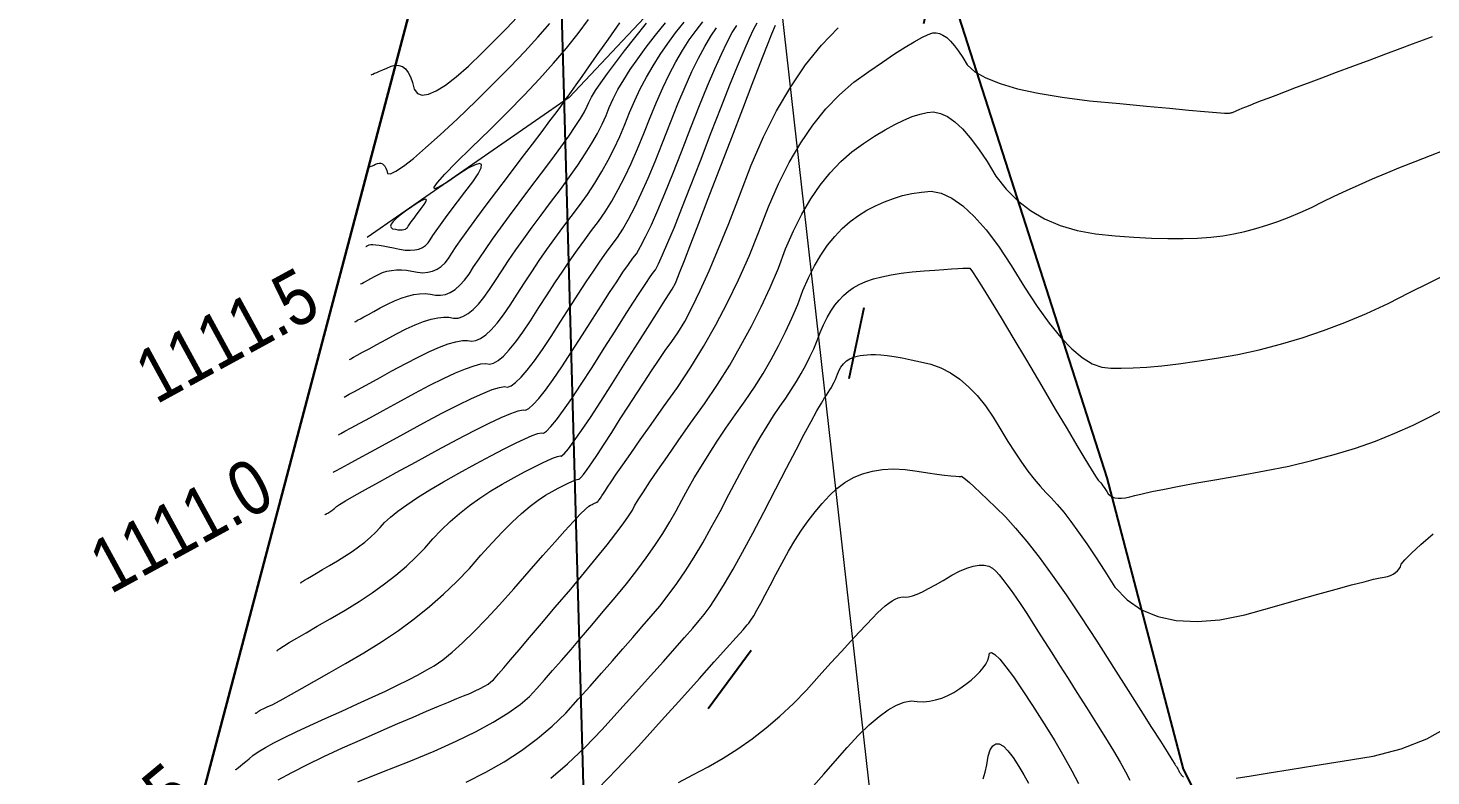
# Model space of a CAD drawing. Extents: x -19176 to -17597, y 5652440 to 5654285.
# Drawn here: x -18180.61 to -18161.27, y 5653030.33 to 5653040.64 of the extents above; entities that cross this region are included whole.
import ezdxf

# ---------------------------------------------------------------- set-up
doc = ezdxf.new("R2010")
doc.units = 0
doc.header["$LTSCALE"] = 5
doc.linetypes.add('foc-TOPO', pattern=[1, 0.2, -0.8])
for name, color, linetype in [('AS-ROADS', 254, 'Continuous'), ('L-TITLEDB', 4, 'Continuous'), ('T-LOW-AREA', 48, 'foc-TOPO')]:
    doc.layers.add(name, color=color, linetype=linetype)
for name, color, linetype, lineweight, true_color in [('AS-STORM', 7, 'foc-STORM', 9, 0x29a300), ('AS-STRUCTURE', 7, 'Continuous', 30, 0x595959), ('C-TOPO-MAJR', 7, 'Continuous', 15, 0xd3aa5f), ('C-TOPO-MINR', 7, 'Continuous', 13, 0xe9d5af)]:
    doc.layers.add(name, color=color, linetype=linetype, lineweight=lineweight, true_color=true_color)
doc.layers.add('C-TOPO-MAJR-TEXT', color=7, linetype='Continuous', true_color=0x644b1b)
doc.layers.add('T-ELEVATION', color=48, linetype='Continuous', lineweight=18)
doc.styles.add('foc-LtypeFont', font='ARIALN.TTF', dxfattribs={"height": 7.35})
doc.styles.get("Standard").update_dxf_attribs({"font": 'ARIALN.TTF'})
doc.linetypes.add('foc-STORM', pattern='A,10,-1,["ST",foc-LtypeFont,S=0.2,R=0,X=-0.5,Y=-0.75],-2.75', length=13.75)

msp = doc.modelspace()

# ---------------------------------------------------------------- linework, layer by layer
at = {"layer": 'AS-ROADS', "flags": 128}
msp.add_lwpolyline([(-18173.716, 5653060.097), (-18171.888, 5653054.701), (-18170.318, 5653048.421), (-18168.056, 5653041.679), (-18165.734, 5653034.44), (-18164.684, 5653030.423), (-18163.302, 5653027.678), (-18160.501, 5653025.194), (-18157.639, 5653023.919), (-18154.329, 5653023.311), (-18146.831, 5653023.049), (-18139.129, 5653023.189), (-18135.801, 5653023.071)], dxfattribs=at)
at = {"layer": 'AS-STORM', "flags": 128}
msp.add_lwpolyline([(-18172.695, 5653062.825), (-18167.991, 5653021.129), (-18126.71, 5653034.315), (-18127.274, 5653041.219)], dxfattribs=at)
at = {"layer": 'AS-STRUCTURE', "flags": 128}
msp.add_lwpolyline([(-18174.181, 5653059.801), (-18174.148, 5653055.148), (-18175.599, 5653049.868), (-18174.965, 5653049.597), (-18174.734, 5653048.658), (-18175.049, 5653047.291), (-18175.76, 5653044.524), (-18174.549, 5653044.027), (-18174.71, 5653043.284), (-18179.203, 5653026.293)], dxfattribs=at)
at = {"layer": 'C-TOPO-MAJR', "flags": 128}
for points in [[(-18177.751, 5653030.424), (-18177.751, 5653030.424), (-18177.751, 5653030.423), (-18177.751, 5653030.423), (-18177.751, 5653030.423), (-18177.75, 5653030.422), (-18177.75, 5653030.421), (-18177.749, 5653030.42), (-18177.748, 5653030.419), (-18177.747, 5653030.418), (-18177.74, 5653030.422), (-18177.727, 5653030.432), (-18177.706, 5653030.448), (-18177.68, 5653030.47), (-18177.647, 5653030.497), (-18177.608, 5653030.529), (-18177.562, 5653030.568), (-18177.51, 5653030.612), (-18177.435, 5653030.663), (-18177.338, 5653030.722), (-18177.219, 5653030.787), (-18177.076, 5653030.861), (-18176.912, 5653030.941), (-18176.724, 5653031.029), (-18176.514, 5653031.124), (-18176.282, 5653031.227), (-18176.066, 5653031.324), (-18175.866, 5653031.416), (-18175.683, 5653031.502), (-18175.515, 5653031.583), (-18175.364, 5653031.658), (-18175.23, 5653031.728), (-18175.111, 5653031.793), (-18175.009, 5653031.852), (-18174.893, 5653031.934), (-18174.764, 5653032.039), (-18174.62, 5653032.167), (-18174.464, 5653032.319), (-18174.293, 5653032.493), (-18174.109, 5653032.69), (-18173.911, 5653032.911), (-18173.7, 5653033.154), (-18173.512, 5653033.369), (-18173.348, 5653033.555), (-18173.207, 5653033.712), (-18173.09, 5653033.84), (-18172.996, 5653033.94), (-18172.925, 5653034.01), (-18172.878, 5653034.052), (-18172.855, 5653034.064), (-18172.834, 5653034.075), (-18172.816, 5653034.085), (-18172.801, 5653034.093), (-18172.788, 5653034.099), (-18172.777, 5653034.103), (-18172.77, 5653034.106), (-18172.765, 5653034.107), (-18172.762, 5653034.107), (-18172.756, 5653034.112), (-18172.747, 5653034.123), (-18172.735, 5653034.14), (-18172.719, 5653034.163), (-18172.699, 5653034.192), (-18172.677, 5653034.227), (-18172.65, 5653034.268), (-18172.621, 5653034.314), (-18172.571, 5653034.388), (-18172.501, 5653034.491), (-18172.411, 5653034.621), (-18172.301, 5653034.779), (-18172.17, 5653034.964), (-18172.019, 5653035.178), (-18171.847, 5653035.419), (-18171.656, 5653035.688), (-18171.472, 5653035.967), (-18171.296, 5653036.255), (-18171.127, 5653036.552), (-18170.967, 5653036.858), (-18170.814, 5653037.174), (-18170.669, 5653037.499), (-18170.532, 5653037.833), (-18170.403, 5653038.177), (-18170.264, 5653038.496), (-18170.115, 5653038.79), (-18169.956, 5653039.061), (-18169.788, 5653039.306), (-18169.61, 5653039.528), (-18169.422, 5653039.725), (-18169.224, 5653039.897), (-18169.017, 5653040.045), (-18168.83, 5653040.175), (-18168.663, 5653040.287), (-18168.517, 5653040.381), (-18168.391, 5653040.456), (-18168.285, 5653040.514), (-18168.2, 5653040.554), (-18168.135, 5653040.576), (-18168.09, 5653040.579), (-18168.043, 5653040.57), (-18167.995, 5653040.547), (-18167.944, 5653040.512), (-18167.891, 5653040.463), (-18167.836, 5653040.401), (-18167.78, 5653040.326), (-18167.721, 5653040.238), (-18167.66, 5653040.136), (-18167.554, 5653040.042), (-18167.404, 5653039.956), (-18167.208, 5653039.878), (-18166.968, 5653039.808), (-18166.683, 5653039.745), (-18166.353, 5653039.689), (-18165.977, 5653039.642), (-18165.557, 5653039.602), (-18165.189, 5653039.567), (-18164.871, 5653039.538), (-18164.605, 5653039.514), (-18164.39, 5653039.495), (-18164.226, 5653039.481), (-18164.114, 5653039.472), (-18164.053, 5653039.469), (-18164.043, 5653039.471), (-18164.033, 5653039.473), (-18164.023, 5653039.475), (-18164.013, 5653039.478), (-18164.003, 5653039.482), (-18163.993, 5653039.485), (-18163.983, 5653039.49), (-18163.973, 5653039.494), (-18163.963, 5653039.499), (-18163.943, 5653039.508), (-18163.912, 5653039.521), (-18163.871, 5653039.538), (-18163.82, 5653039.558), (-18163.758, 5653039.582), (-18163.686, 5653039.611), (-18163.604, 5653039.643), (-18163.511, 5653039.679), (-18163.4, 5653039.721), (-18163.271, 5653039.771), (-18163.123, 5653039.827), (-18162.956, 5653039.89), (-18162.772, 5653039.959), (-18162.568, 5653040.036), (-18162.346, 5653040.119), (-18162.106, 5653040.208), (-18161.888, 5653040.289), (-18161.693, 5653040.362), (-18161.521, 5653040.425), (-18161.372, 5653040.48), (-18161.245, 5653040.526)], [(-18176.403, 5653034.518), (-18176.403, 5653034.518), (-18176.368, 5653034.537), (-18176.298, 5653034.575), (-18176.194, 5653034.632), (-18176.055, 5653034.708), (-18175.882, 5653034.802), (-18175.673, 5653034.916), (-18175.43, 5653035.049), (-18175.152, 5653035.201), (-18174.904, 5653035.332), (-18174.686, 5653035.444), (-18174.497, 5653035.535), (-18174.338, 5653035.606), (-18174.209, 5653035.658), (-18174.11, 5653035.689), (-18174.041, 5653035.7), (-18174.001, 5653035.692), (-18173.95, 5653035.71), (-18173.887, 5653035.756), (-18173.812, 5653035.829), (-18173.726, 5653035.929), (-18173.629, 5653036.056), (-18173.519, 5653036.211), (-18173.399, 5653036.393), (-18173.266, 5653036.602), (-18173.142, 5653036.797), (-18173.025, 5653036.977), (-18172.915, 5653037.143), (-18172.814, 5653037.294), (-18172.72, 5653037.431), (-18172.634, 5653037.553), (-18172.555, 5653037.661), (-18172.484, 5653037.754), (-18172.409, 5653037.871), (-18172.329, 5653038.011), (-18172.244, 5653038.175), (-18172.155, 5653038.362), (-18172.061, 5653038.572), (-18171.963, 5653038.806), (-18171.86, 5653039.063), (-18171.753, 5653039.343), (-18171.649, 5653039.6), (-18171.55, 5653039.834), (-18171.456, 5653040.043), (-18171.365, 5653040.229), (-18171.279, 5653040.392), (-18171.197, 5653040.531), (-18171.119, 5653040.646)], [(-18176.028, 5653037.112), (-18176.028, 5653037.112), (-18176.021, 5653037.116), (-18176.007, 5653037.124), (-18175.987, 5653037.135), (-18175.959, 5653037.15), (-18175.925, 5653037.169), (-18175.883, 5653037.191), (-18175.835, 5653037.218), (-18175.78, 5653037.248), (-18175.722, 5653037.272), (-18175.661, 5653037.29), (-18175.597, 5653037.303), (-18175.531, 5653037.309), (-18175.462, 5653037.31), (-18175.391, 5653037.305), (-18175.317, 5653037.294), (-18175.24, 5653037.277), (-18175.166, 5653037.271), (-18175.097, 5653037.276), (-18175.032, 5653037.292), (-18174.971, 5653037.319), (-18174.914, 5653037.357), (-18174.861, 5653037.406), (-18174.812, 5653037.467), (-18174.767, 5653037.538), (-18174.705, 5653037.63), (-18174.627, 5653037.742), (-18174.532, 5653037.874), (-18174.42, 5653038.027), (-18174.292, 5653038.2), (-18174.148, 5653038.393), (-18173.987, 5653038.606), (-18173.809, 5653038.84), (-18173.654, 5653039.044), (-18173.523, 5653039.218), (-18173.414, 5653039.363), (-18173.328, 5653039.477), (-18173.266, 5653039.562), (-18173.227, 5653039.617), (-18173.21, 5653039.642), (-18173.217, 5653039.638), (-18173.221, 5653039.635), (-18173.224, 5653039.634), (-18173.224, 5653039.635), (-18173.222, 5653039.638), (-18173.218, 5653039.642), (-18173.212, 5653039.649), (-18173.203, 5653039.657), (-18173.193, 5653039.667), (-18173.164, 5653039.704), (-18173.117, 5653039.768), (-18173.052, 5653039.859), (-18172.968, 5653039.976), (-18172.867, 5653040.121), (-18172.747, 5653040.292), (-18172.609, 5653040.49), (-18172.452, 5653040.715)], [(-18172.755, 5653030.152), (-18172.487, 5653030.428), (-18172.195, 5653030.742), (-18171.878, 5653031.094), (-18171.597, 5653031.405), (-18171.354, 5653031.675), (-18171.148, 5653031.905), (-18170.979, 5653032.093), (-18170.846, 5653032.241), (-18170.751, 5653032.348), (-18170.693, 5653032.414), (-18170.672, 5653032.439), (-18170.643, 5653032.481), (-18170.605, 5653032.541), (-18170.56, 5653032.619), (-18170.507, 5653032.715), (-18170.446, 5653032.828), (-18170.377, 5653032.958), (-18170.299, 5653033.107), (-18170.214, 5653033.272), (-18170.127, 5653033.43), (-18170.037, 5653033.579), (-18169.946, 5653033.719), (-18169.852, 5653033.851), (-18169.757, 5653033.975), (-18169.659, 5653034.09), (-18169.559, 5653034.197), (-18169.457, 5653034.295), (-18169.347, 5653034.379), (-18169.229, 5653034.446), (-18169.103, 5653034.499), (-18168.969, 5653034.536), (-18168.827, 5653034.558), (-18168.676, 5653034.565), (-18168.518, 5653034.556), (-18168.351, 5653034.532), (-18168.205, 5653034.512), (-18168.079, 5653034.495), (-18167.972, 5653034.481), (-18167.886, 5653034.471), (-18167.82, 5653034.465), (-18167.774, 5653034.461), (-18167.748, 5653034.461), (-18167.742, 5653034.465), (-18167.72, 5653034.452), (-18167.683, 5653034.423), (-18167.631, 5653034.378), (-18167.563, 5653034.316), (-18167.479, 5653034.237), (-18167.38, 5653034.143), (-18167.265, 5653034.032), (-18167.135, 5653033.904), (-18166.993, 5653033.748), (-18166.838, 5653033.562), (-18166.67, 5653033.346), (-18166.49, 5653033.102), (-18166.298, 5653032.828), (-18166.093, 5653032.524), (-18165.875, 5653032.191), (-18165.645, 5653031.829), (-18165.443, 5653031.51), (-18165.267, 5653031.234), (-18165.119, 5653031), (-18164.998, 5653030.81), (-18164.904, 5653030.662), (-18164.838, 5653030.558), (-18164.799, 5653030.496), (-18164.787, 5653030.477), (-18164.776, 5653030.46), (-18164.767, 5653030.445), (-18164.759, 5653030.431), (-18164.752, 5653030.42), (-18164.747, 5653030.41), (-18164.743, 5653030.402), (-18164.741, 5653030.395), (-18164.74, 5653030.391), (-18164.736, 5653030.384), (-18164.73, 5653030.375), (-18164.721, 5653030.363), (-18164.71, 5653030.349), (-18164.696, 5653030.332), (-18164.68, 5653030.313)], [(-18163.953, 5653030.3), (-18163.748, 5653030.335), (-18163.499, 5653030.375), (-18163.206, 5653030.422), (-18162.869, 5653030.476), (-18162.489, 5653030.536), (-18162.065, 5653030.602), (-18161.677, 5653030.704), (-18161.326, 5653030.843), (-18161.012, 5653031.018)]]:
    msp.add_lwpolyline(points, dxfattribs=at)
at = {"layer": 'C-TOPO-MINR', "flags": 128}
for points in [[(-18175.953, 5653037.631), (-18175.953, 5653037.631), (-18175.952, 5653037.632), (-18175.949, 5653037.633), (-18175.945, 5653037.635), (-18175.94, 5653037.638), (-18175.933, 5653037.642), (-18175.925, 5653037.646), (-18175.916, 5653037.652), (-18175.905, 5653037.657), (-18175.885, 5653037.66), (-18175.856, 5653037.66), (-18175.817, 5653037.656), (-18175.77, 5653037.65), (-18175.713, 5653037.641), (-18175.647, 5653037.628), (-18175.572, 5653037.612), (-18175.487, 5653037.594), (-18175.41, 5653037.583), (-18175.34, 5653037.58), (-18175.276, 5653037.584), (-18175.22, 5653037.597), (-18175.171, 5653037.617), (-18175.129, 5653037.646), (-18175.095, 5653037.682), (-18175.067, 5653037.725), (-18175.029, 5653037.782), (-18174.981, 5653037.85), (-18174.923, 5653037.932), (-18174.854, 5653038.025), (-18174.776, 5653038.131), (-18174.687, 5653038.25), (-18174.588, 5653038.381), (-18174.479, 5653038.525), (-18174.404, 5653038.636), (-18174.363, 5653038.715), (-18174.357, 5653038.762), (-18174.384, 5653038.777), (-18174.446, 5653038.76), (-18174.542, 5653038.711), (-18174.672, 5653038.629), (-18174.837, 5653038.516), (-18174.948, 5653038.448), (-18175.006, 5653038.425), (-18175.011, 5653038.448), (-18174.963, 5653038.516), (-18174.862, 5653038.629), (-18174.708, 5653038.788), (-18174.501, 5653038.992), (-18174.241, 5653039.242), (-18173.998, 5653039.484), (-18173.77, 5653039.717), (-18173.56, 5653039.942), (-18173.366, 5653040.16), (-18173.188, 5653040.369), (-18173.026, 5653040.57), (-18172.882, 5653040.763)], [(-18175.877, 5653039.999), (-18175.877, 5653039.999), (-18175.87, 5653040.003), (-18175.854, 5653040.009), (-18175.832, 5653040.02), (-18175.801, 5653040.033), (-18175.763, 5653040.05), (-18175.717, 5653040.07), (-18175.664, 5653040.093), (-18175.603, 5653040.12), (-18175.547, 5653040.132), (-18175.496, 5653040.13), (-18175.449, 5653040.112), (-18175.407, 5653040.08), (-18175.37, 5653040.032), (-18175.337, 5653039.97), (-18175.309, 5653039.893), (-18175.286, 5653039.802), (-18175.241, 5653039.744), (-18175.176, 5653039.721), (-18175.09, 5653039.732), (-18174.984, 5653039.778), (-18174.856, 5653039.858), (-18174.707, 5653039.972), (-18174.538, 5653040.12), (-18174.347, 5653040.303), (-18174.172, 5653040.476), (-18174.011, 5653040.639), (-18173.865, 5653040.793)], [(-18177.478, 5653031.202), (-18177.478, 5653031.202), (-18177.478, 5653031.202), (-18177.477, 5653031.202), (-18177.477, 5653031.201), (-18177.477, 5653031.2), (-18177.476, 5653031.199), (-18177.475, 5653031.198), (-18177.474, 5653031.197), (-18177.473, 5653031.195), (-18177.471, 5653031.195), (-18177.468, 5653031.196), (-18177.465, 5653031.197), (-18177.46, 5653031.2), (-18177.455, 5653031.203), (-18177.449, 5653031.208), (-18177.442, 5653031.214), (-18177.434, 5653031.22), (-18177.422, 5653031.228), (-18177.408, 5653031.237), (-18177.389, 5653031.247), (-18177.368, 5653031.258), (-18177.342, 5653031.271), (-18177.314, 5653031.284), (-18177.282, 5653031.299), (-18177.246, 5653031.314), (-18177.184, 5653031.346), (-18177.093, 5653031.395), (-18176.976, 5653031.46), (-18176.831, 5653031.541), (-18176.659, 5653031.639), (-18176.459, 5653031.753), (-18176.232, 5653031.883), (-18175.978, 5653032.03), (-18175.735, 5653032.182), (-18175.504, 5653032.339), (-18175.285, 5653032.5), (-18175.077, 5653032.666), (-18174.882, 5653032.837), (-18174.698, 5653033.012), (-18174.525, 5653033.193), (-18174.365, 5653033.378), (-18174.213, 5653033.546), (-18174.069, 5653033.697), (-18173.933, 5653033.832), (-18173.806, 5653033.95), (-18173.688, 5653034.051), (-18173.577, 5653034.136), (-18173.475, 5653034.204), (-18173.382, 5653034.255), (-18173.299, 5653034.299), (-18173.226, 5653034.337), (-18173.164, 5653034.368), (-18173.112, 5653034.392), (-18173.071, 5653034.41), (-18173.04, 5653034.421), (-18173.02, 5653034.426), (-18173.01, 5653034.424), (-18172.986, 5653034.445), (-18172.95, 5653034.49), (-18172.899, 5653034.558), (-18172.835, 5653034.65), (-18172.758, 5653034.766), (-18172.667, 5653034.905), (-18172.563, 5653035.068), (-18172.445, 5653035.254), (-18172.331, 5653035.432), (-18172.222, 5653035.602), (-18172.116, 5653035.763), (-18172.015, 5653035.916), (-18171.917, 5653036.06), (-18171.824, 5653036.196), (-18171.735, 5653036.324), (-18171.65, 5653036.443), (-18171.556, 5653036.6), (-18171.453, 5653036.795), (-18171.341, 5653037.027), (-18171.219, 5653037.297), (-18171.088, 5653037.604), (-18170.948, 5653037.949), (-18170.799, 5653038.332), (-18170.641, 5653038.753), (-18170.471, 5653039.143), (-18170.289, 5653039.504), (-18170.095, 5653039.834), (-18169.889, 5653040.135), (-18169.671, 5653040.406), (-18169.441, 5653040.647)], [(-18177.18, 5653032.051), (-18177.18, 5653032.051), (-18177.179, 5653032.051), (-18177.179, 5653032.052), (-18177.178, 5653032.054), (-18177.176, 5653032.056), (-18177.174, 5653032.059), (-18177.172, 5653032.063), (-18177.17, 5653032.067), (-18177.167, 5653032.071), (-18177.139, 5653032.09), (-18177.086, 5653032.123), (-18177.008, 5653032.17), (-18176.904, 5653032.231), (-18176.775, 5653032.307), (-18176.622, 5653032.397), (-18176.443, 5653032.5), (-18176.238, 5653032.618), (-18176.046, 5653032.737), (-18175.865, 5653032.858), (-18175.696, 5653032.979), (-18175.539, 5653033.101), (-18175.394, 5653033.224), (-18175.261, 5653033.349), (-18175.139, 5653033.474), (-18175.029, 5653033.601), (-18174.913, 5653033.722), (-18174.79, 5653033.84), (-18174.66, 5653033.952), (-18174.523, 5653034.06), (-18174.38, 5653034.163), (-18174.229, 5653034.262), (-18174.072, 5653034.356), (-18173.909, 5653034.445), (-18173.763, 5653034.523), (-18173.636, 5653034.589), (-18173.527, 5653034.643), (-18173.437, 5653034.686), (-18173.365, 5653034.717), (-18173.311, 5653034.737), (-18173.275, 5653034.744), (-18173.258, 5653034.741), (-18173.219, 5653034.774), (-18173.16, 5653034.844), (-18173.08, 5653034.951), (-18172.979, 5653035.095), (-18172.857, 5653035.276), (-18172.714, 5653035.494), (-18172.551, 5653035.749), (-18172.366, 5653036.041), (-18172.204, 5653036.297), (-18172.064, 5653036.517), (-18171.947, 5653036.702), (-18171.853, 5653036.851), (-18171.781, 5653036.964), (-18171.731, 5653037.042), (-18171.704, 5653037.083), (-18171.7, 5653037.089), (-18171.674, 5653037.151), (-18171.628, 5653037.268), (-18171.56, 5653037.441), (-18171.472, 5653037.669), (-18171.362, 5653037.952), (-18171.232, 5653038.292), (-18171.08, 5653038.686), (-18170.908, 5653039.137), (-18170.756, 5653039.532), (-18170.625, 5653039.872), (-18170.514, 5653040.157), (-18170.424, 5653040.388), (-18170.354, 5653040.563), (-18170.305, 5653040.683)], [(-18176.849, 5653032.991), (-18176.849, 5653032.991), (-18176.849, 5653032.991), (-18176.849, 5653032.992), (-18176.848, 5653032.993), (-18176.847, 5653032.994), (-18176.846, 5653032.996), (-18176.845, 5653032.998), (-18176.844, 5653033), (-18176.842, 5653033.002), (-18176.827, 5653033.012), (-18176.799, 5653033.03), (-18176.757, 5653033.055), (-18176.701, 5653033.088), (-18176.632, 5653033.129), (-18176.549, 5653033.177), (-18176.453, 5653033.233), (-18176.343, 5653033.296), (-18176.24, 5653033.36), (-18176.143, 5653033.425), (-18176.052, 5653033.49), (-18175.968, 5653033.555), (-18175.89, 5653033.622), (-18175.818, 5653033.688), (-18175.753, 5653033.756), (-18175.694, 5653033.824), (-18175.613, 5653033.899), (-18175.511, 5653033.982), (-18175.386, 5653034.072), (-18175.24, 5653034.17), (-18175.072, 5653034.275), (-18174.881, 5653034.388), (-18174.669, 5653034.508), (-18174.436, 5653034.636), (-18174.228, 5653034.747), (-18174.046, 5653034.841), (-18173.891, 5653034.919), (-18173.762, 5653034.98), (-18173.658, 5653035.024), (-18173.581, 5653035.052), (-18173.53, 5653035.063), (-18173.505, 5653035.058), (-18173.463, 5653035.086), (-18173.402, 5653035.148), (-18173.324, 5653035.243), (-18173.228, 5653035.373), (-18173.114, 5653035.536), (-18172.983, 5653035.733), (-18172.833, 5653035.964), (-18172.666, 5653036.228), (-18172.517, 5653036.464), (-18172.384, 5653036.671), (-18172.27, 5653036.849), (-18172.173, 5653036.999), (-18172.094, 5653037.12), (-18172.032, 5653037.212), (-18171.988, 5653037.276), (-18171.961, 5653037.311), (-18171.919, 5653037.391), (-18171.861, 5653037.516), (-18171.788, 5653037.685), (-18171.699, 5653037.9), (-18171.595, 5653038.159), (-18171.475, 5653038.463), (-18171.34, 5653038.812), (-18171.19, 5653039.206), (-18171.054, 5653039.555), (-18170.933, 5653039.859), (-18170.828, 5653040.119), (-18170.738, 5653040.335), (-18170.662, 5653040.506), (-18170.602, 5653040.632), (-18170.557, 5653040.714)], [(-18176.519, 5653033.932), (-18176.519, 5653033.932), (-18176.517, 5653033.933), (-18176.513, 5653033.935), (-18176.507, 5653033.939), (-18176.499, 5653033.943), (-18176.49, 5653033.949), (-18176.478, 5653033.956), (-18176.465, 5653033.964), (-18176.449, 5653033.973), (-18176.435, 5653033.982), (-18176.421, 5653033.991), (-18176.409, 5653034), (-18176.397, 5653034.009), (-18176.386, 5653034.019), (-18176.376, 5653034.028), (-18176.367, 5653034.037), (-18176.359, 5653034.047), (-18176.314, 5653034.076), (-18176.232, 5653034.124), (-18176.113, 5653034.192), (-18175.957, 5653034.28), (-18175.764, 5653034.387), (-18175.533, 5653034.514), (-18175.266, 5653034.66), (-18174.962, 5653034.826), (-18174.692, 5653034.97), (-18174.456, 5653035.093), (-18174.254, 5653035.194), (-18174.086, 5653035.273), (-18173.952, 5653035.331), (-18173.852, 5653035.367), (-18173.785, 5653035.382), (-18173.753, 5653035.375), (-18173.706, 5653035.398), (-18173.644, 5653035.452), (-18173.568, 5653035.536), (-18173.477, 5653035.651), (-18173.371, 5653035.796), (-18173.251, 5653035.972), (-18173.116, 5653036.178), (-18172.966, 5653036.415), (-18172.829, 5653036.63), (-18172.705, 5653036.824), (-18172.593, 5653036.996), (-18172.493, 5653037.147), (-18172.407, 5653037.276), (-18172.333, 5653037.383), (-18172.271, 5653037.469), (-18172.223, 5653037.533), (-18172.164, 5653037.631), (-18172.095, 5653037.763), (-18172.016, 5653037.93), (-18171.927, 5653038.131), (-18171.828, 5653038.365), (-18171.719, 5653038.634), (-18171.6, 5653038.937), (-18171.471, 5653039.275), (-18171.352, 5653039.578), (-18171.242, 5653039.847), (-18171.142, 5653040.081), (-18171.051, 5653040.282), (-18170.971, 5653040.449), (-18170.9, 5653040.581), (-18170.838, 5653040.68)], [(-18176.328, 5653035.037), (-18176.328, 5653035.037), (-18176.299, 5653035.053), (-18176.24, 5653035.085), (-18176.153, 5653035.132), (-18176.036, 5653035.196), (-18175.89, 5653035.276), (-18175.715, 5653035.371), (-18175.511, 5653035.483), (-18175.278, 5653035.61), (-18175.068, 5653035.72), (-18174.881, 5653035.813), (-18174.717, 5653035.889), (-18174.577, 5653035.947), (-18174.46, 5653035.988), (-18174.366, 5653036.012), (-18174.296, 5653036.019), (-18174.249, 5653036.009), (-18174.193, 5653036.022), (-18174.129, 5653036.06), (-18174.056, 5653036.121), (-18173.975, 5653036.207), (-18173.886, 5653036.317), (-18173.788, 5653036.45), (-18173.681, 5653036.608), (-18173.566, 5653036.79), (-18173.454, 5653036.964), (-18173.345, 5653037.131), (-18173.238, 5653037.29), (-18173.134, 5653037.442), (-18173.033, 5653037.587), (-18172.934, 5653037.724), (-18172.839, 5653037.854), (-18172.746, 5653037.976), (-18172.654, 5653038.111), (-18172.562, 5653038.259), (-18172.472, 5653038.419), (-18172.383, 5653038.593), (-18172.294, 5653038.778), (-18172.207, 5653038.977), (-18172.12, 5653039.188), (-18172.034, 5653039.412), (-18171.947, 5653039.623), (-18171.859, 5653039.821), (-18171.77, 5653040.005), (-18171.679, 5653040.177), (-18171.587, 5653040.335), (-18171.494, 5653040.48), (-18171.4, 5653040.612), (-18171.304, 5653040.731)], [(-18176.253, 5653035.556), (-18176.253, 5653035.556), (-18176.229, 5653035.569), (-18176.182, 5653035.594), (-18176.111, 5653035.633), (-18176.017, 5653035.685), (-18175.899, 5653035.749), (-18175.757, 5653035.826), (-18175.592, 5653035.916), (-18175.403, 5653036.019), (-18175.231, 5653036.108), (-18175.076, 5653036.182), (-18174.937, 5653036.242), (-18174.816, 5653036.288), (-18174.711, 5653036.319), (-18174.622, 5653036.335), (-18174.551, 5653036.338), (-18174.496, 5653036.326), (-18174.436, 5653036.334), (-18174.371, 5653036.364), (-18174.3, 5653036.414), (-18174.224, 5653036.485), (-18174.143, 5653036.577), (-18174.056, 5653036.689), (-18173.964, 5653036.823), (-18173.867, 5653036.977), (-18173.767, 5653037.13), (-18173.665, 5653037.284), (-18173.561, 5653037.437), (-18173.455, 5653037.59), (-18173.346, 5653037.742), (-18173.235, 5653037.894), (-18173.122, 5653038.046), (-18173.007, 5653038.198), (-18172.898, 5653038.351), (-18172.796, 5653038.507), (-18172.7, 5653038.664), (-18172.61, 5653038.824), (-18172.527, 5653038.985), (-18172.45, 5653039.148), (-18172.38, 5653039.314), (-18172.316, 5653039.481), (-18172.245, 5653039.646), (-18172.168, 5653039.808), (-18172.084, 5653039.967), (-18171.993, 5653040.124), (-18171.895, 5653040.278), (-18171.791, 5653040.43), (-18171.681, 5653040.578), (-18171.563, 5653040.724)], [(-18176.178, 5653036.075), (-18176.178, 5653036.075), (-18176.16, 5653036.084), (-18176.124, 5653036.104), (-18176.07, 5653036.134), (-18175.998, 5653036.173), (-18175.907, 5653036.222), (-18175.799, 5653036.281), (-18175.673, 5653036.35), (-18175.529, 5653036.429), (-18175.395, 5653036.496), (-18175.271, 5653036.552), (-18175.157, 5653036.596), (-18175.054, 5653036.628), (-18174.961, 5653036.649), (-18174.879, 5653036.659), (-18174.806, 5653036.656), (-18174.744, 5653036.643), (-18174.68, 5653036.646), (-18174.613, 5653036.668), (-18174.544, 5653036.707), (-18174.473, 5653036.763), (-18174.4, 5653036.837), (-18174.324, 5653036.928), (-18174.247, 5653037.037), (-18174.167, 5653037.164), (-18174.079, 5653037.297), (-18173.985, 5653037.437), (-18173.884, 5653037.584), (-18173.775, 5653037.738), (-18173.659, 5653037.898), (-18173.536, 5653038.065), (-18173.406, 5653038.239), (-18173.269, 5653038.419), (-18173.143, 5653038.591), (-18173.03, 5653038.754), (-18172.928, 5653038.909), (-18172.838, 5653039.055), (-18172.76, 5653039.192), (-18172.694, 5653039.32), (-18172.64, 5653039.439), (-18172.597, 5653039.55), (-18172.543, 5653039.669), (-18172.476, 5653039.795), (-18172.397, 5653039.929), (-18172.307, 5653040.071), (-18172.204, 5653040.221), (-18172.089, 5653040.379), (-18171.961, 5653040.544), (-18171.822, 5653040.718)], [(-18176.103, 5653036.593), (-18176.103, 5653036.593), (-18176.091, 5653036.6), (-18176.066, 5653036.614), (-18176.028, 5653036.634), (-18175.978, 5653036.661), (-18175.916, 5653036.695), (-18175.841, 5653036.736), (-18175.754, 5653036.784), (-18175.654, 5653036.838), (-18175.558, 5653036.884), (-18175.466, 5653036.921), (-18175.377, 5653036.949), (-18175.293, 5653036.969), (-18175.212, 5653036.98), (-18175.135, 5653036.982), (-18175.061, 5653036.975), (-18174.992, 5653036.96), (-18174.923, 5653036.959), (-18174.855, 5653036.972), (-18174.788, 5653036.999), (-18174.722, 5653037.041), (-18174.657, 5653037.097), (-18174.593, 5653037.167), (-18174.529, 5653037.252), (-18174.467, 5653037.351), (-18174.392, 5653037.464), (-18174.305, 5653037.591), (-18174.206, 5653037.731), (-18174.095, 5653037.885), (-18173.972, 5653038.054), (-18173.837, 5653038.236), (-18173.69, 5653038.431), (-18173.53, 5653038.641), (-18173.388, 5653038.831), (-18173.263, 5653039.002), (-18173.156, 5653039.154), (-18173.066, 5653039.286), (-18172.993, 5653039.398), (-18172.938, 5653039.491), (-18172.9, 5653039.565), (-18172.879, 5653039.619), (-18172.841, 5653039.691), (-18172.785, 5653039.782), (-18172.711, 5653039.891), (-18172.62, 5653040.019), (-18172.512, 5653040.164), (-18172.386, 5653040.328), (-18172.242, 5653040.51), (-18172.081, 5653040.711)], [(-18175.91, 5653038.724), (-18175.91, 5653038.724), (-18175.907, 5653038.725), (-18175.9, 5653038.728), (-18175.891, 5653038.733), (-18175.877, 5653038.739), (-18175.861, 5653038.746), (-18175.841, 5653038.754), (-18175.818, 5653038.765), (-18175.792, 5653038.776), (-18175.768, 5653038.781), (-18175.746, 5653038.78), (-18175.725, 5653038.773), (-18175.707, 5653038.759), (-18175.691, 5653038.738), (-18175.677, 5653038.711), (-18175.665, 5653038.678), (-18175.655, 5653038.639), (-18175.613, 5653038.636), (-18175.54, 5653038.67), (-18175.434, 5653038.74), (-18175.297, 5653038.847), (-18175.128, 5653038.991), (-18174.927, 5653039.171), (-18174.695, 5653039.388), (-18174.431, 5653039.642), (-18174.187, 5653039.882), (-18173.964, 5653040.108), (-18173.761, 5653040.321), (-18173.579, 5653040.52), (-18173.417, 5653040.705)], [(-18177.162, 5653030.279), (-18176.974, 5653030.38), (-18176.764, 5653030.487), (-18176.531, 5653030.599), (-18176.276, 5653030.717), (-18175.998, 5653030.84), (-18175.742, 5653030.952), (-18175.51, 5653031.053), (-18175.302, 5653031.143), (-18175.116, 5653031.223), (-18174.953, 5653031.292), (-18174.814, 5653031.35), (-18174.698, 5653031.398), (-18174.605, 5653031.435), (-18174.52, 5653031.47), (-18174.444, 5653031.504), (-18174.377, 5653031.537), (-18174.318, 5653031.569), (-18174.268, 5653031.599), (-18174.227, 5653031.628), (-18174.194, 5653031.656), (-18174.17, 5653031.683), (-18174.122, 5653031.738), (-18174.051, 5653031.821), (-18173.956, 5653031.932), (-18173.838, 5653032.071), (-18173.696, 5653032.239), (-18173.53, 5653032.434), (-18173.34, 5653032.658), (-18173.128, 5653032.909), (-18172.937, 5653033.137), (-18172.77, 5653033.34), (-18172.626, 5653033.519), (-18172.504, 5653033.675), (-18172.406, 5653033.806), (-18172.33, 5653033.912), (-18172.277, 5653033.995), (-18172.247, 5653034.054), (-18172.197, 5653034.138), (-18172.126, 5653034.249), (-18172.036, 5653034.386), (-18171.926, 5653034.549), (-18171.795, 5653034.738), (-18171.645, 5653034.954), (-18171.474, 5653035.195), (-18171.284, 5653035.463), (-18171.104, 5653035.731), (-18170.936, 5653035.998), (-18170.78, 5653036.265), (-18170.634, 5653036.533), (-18170.5, 5653036.8), (-18170.377, 5653037.067), (-18170.265, 5653037.334), (-18170.165, 5653037.6), (-18170.057, 5653037.848), (-18169.941, 5653038.077), (-18169.818, 5653038.287), (-18169.687, 5653038.478), (-18169.549, 5653038.65), (-18169.403, 5653038.802), (-18169.25, 5653038.936), (-18169.089, 5653039.051), (-18168.937, 5653039.153), (-18168.794, 5653039.241), (-18168.66, 5653039.315), (-18168.535, 5653039.376), (-18168.418, 5653039.424), (-18168.311, 5653039.458), (-18168.213, 5653039.479), (-18168.124, 5653039.487), (-18168.031, 5653039.468), (-18167.934, 5653039.423), (-18167.832, 5653039.352), (-18167.727, 5653039.254), (-18167.618, 5653039.131), (-18167.505, 5653038.981), (-18167.388, 5653038.805), (-18167.266, 5653038.603), (-18167.126, 5653038.423), (-18166.968, 5653038.265), (-18166.79, 5653038.129), (-18166.594, 5653038.015), (-18166.378, 5653037.923), (-18166.144, 5653037.853), (-18165.891, 5653037.805), (-18165.62, 5653037.779), (-18165.363, 5653037.76), (-18165.121, 5653037.747), (-18164.895, 5653037.741), (-18164.683, 5653037.741), (-18164.486, 5653037.748), (-18164.304, 5653037.762), (-18164.138, 5653037.781), (-18163.986, 5653037.808), (-18163.834, 5653037.841), (-18163.682, 5653037.88), (-18163.529, 5653037.925), (-18163.376, 5653037.977), (-18163.223, 5653038.035), (-18163.07, 5653038.1), (-18162.916, 5653038.171), (-18162.762, 5653038.248), (-18162.601, 5653038.326), (-18162.433, 5653038.404), (-18162.257, 5653038.484), (-18162.075, 5653038.563), (-18161.885, 5653038.644), (-18161.688, 5653038.724), (-18161.484, 5653038.806), (-18161.273, 5653038.888), (-18161.083, 5653038.961)], [(-18176.063, 5653030.251), (-18175.731, 5653030.382), (-18175.354, 5653030.53), (-18175.012, 5653030.673), (-18174.705, 5653030.812), (-18174.433, 5653030.945), (-18174.196, 5653031.073), (-18173.994, 5653031.196), (-18173.827, 5653031.315), (-18173.694, 5653031.428), (-18173.597, 5653031.536), (-18173.491, 5653031.655), (-18173.377, 5653031.785), (-18173.254, 5653031.925), (-18173.123, 5653032.077), (-18172.983, 5653032.239), (-18172.835, 5653032.412), (-18172.679, 5653032.597), (-18172.514, 5653032.792), (-18172.36, 5653032.981), (-18172.217, 5653033.163), (-18172.086, 5653033.34), (-18171.966, 5653033.511), (-18171.857, 5653033.675), (-18171.759, 5653033.834), (-18171.673, 5653033.986), (-18171.597, 5653034.132), (-18171.515, 5653034.284), (-18171.424, 5653034.442), (-18171.326, 5653034.605), (-18171.221, 5653034.773), (-18171.108, 5653034.947), (-18170.987, 5653035.127), (-18170.859, 5653035.312), (-18170.723, 5653035.502), (-18170.596, 5653035.693), (-18170.476, 5653035.883), (-18170.364, 5653036.074), (-18170.261, 5653036.264), (-18170.165, 5653036.454), (-18170.078, 5653036.644), (-18169.998, 5653036.834), (-18169.927, 5653037.024), (-18169.85, 5653037.201), (-18169.767, 5653037.364), (-18169.68, 5653037.513), (-18169.587, 5653037.649), (-18169.488, 5653037.772), (-18169.384, 5653037.88), (-18169.275, 5653037.976), (-18169.16, 5653038.058), (-18169.043, 5653038.131), (-18168.924, 5653038.195), (-18168.802, 5653038.25), (-18168.678, 5653038.296), (-18168.551, 5653038.334), (-18168.423, 5653038.363), (-18168.291, 5653038.383), (-18168.158, 5653038.394), (-18168.018, 5653038.366), (-18167.872, 5653038.298), (-18167.721, 5653038.192), (-18167.563, 5653038.046), (-18167.4, 5653037.86), (-18167.23, 5653037.636), (-18167.054, 5653037.372), (-18166.873, 5653037.069), (-18166.698, 5653036.803), (-18166.531, 5653036.573), (-18166.372, 5653036.379), (-18166.219, 5653036.222), (-18166.074, 5653036.101), (-18165.936, 5653036.016), (-18165.805, 5653035.968), (-18165.682, 5653035.956), (-18165.537, 5653035.953), (-18165.371, 5653035.957), (-18165.184, 5653035.968), (-18164.976, 5653035.988), (-18164.746, 5653036.016), (-18164.495, 5653036.051), (-18164.223, 5653036.094), (-18163.929, 5653036.145), (-18163.635, 5653036.209), (-18163.34, 5653036.284), (-18163.045, 5653036.372), (-18162.75, 5653036.473), (-18162.453, 5653036.585), (-18162.157, 5653036.71), (-18161.859, 5653036.847), (-18161.561, 5653036.997), (-18161.292, 5653037.131), (-18161.051, 5653037.25)], [(-18175.189, 5653038.156), (-18175.149, 5653038.209), (-18175.124, 5653038.248), (-18175.116, 5653038.273), (-18175.124, 5653038.283), (-18175.148, 5653038.279), (-18175.188, 5653038.261), (-18175.244, 5653038.228), (-18175.317, 5653038.181), (-18175.405, 5653038.12), (-18175.478, 5653038.066), (-18175.535, 5653038.018), (-18175.576, 5653037.976), (-18175.602, 5653037.942), (-18175.611, 5653037.914), (-18175.605, 5653037.892), (-18175.583, 5653037.877), (-18175.545, 5653037.869), (-18175.511, 5653037.863), (-18175.48, 5653037.861), (-18175.453, 5653037.862), (-18175.429, 5653037.866), (-18175.408, 5653037.873), (-18175.391, 5653037.883), (-18175.377, 5653037.896), (-18175.367, 5653037.913), (-18175.353, 5653037.933), (-18175.335, 5653037.959), (-18175.313, 5653037.989), (-18175.288, 5653038.024), (-18175.259, 5653038.063), (-18175.226, 5653038.107), (-18175.189, 5653038.156)], [(-18174.571, 5653030.245), (-18174.3, 5653030.382), (-18174.045, 5653030.528), (-18173.807, 5653030.683), (-18173.586, 5653030.846), (-18173.382, 5653031.018), (-18173.195, 5653031.199), (-18173.024, 5653031.388), (-18172.86, 5653031.571), (-18172.703, 5653031.748), (-18172.552, 5653031.918), (-18172.408, 5653032.082), (-18172.271, 5653032.24), (-18172.141, 5653032.391), (-18172.017, 5653032.536), (-18171.9, 5653032.674), (-18171.782, 5653032.824), (-18171.664, 5653032.987), (-18171.546, 5653033.161), (-18171.427, 5653033.347), (-18171.308, 5653033.545), (-18171.189, 5653033.755), (-18171.069, 5653033.977), (-18170.948, 5653034.211), (-18170.833, 5653034.43), (-18170.722, 5653034.634), (-18170.617, 5653034.823), (-18170.516, 5653034.997), (-18170.421, 5653035.156), (-18170.33, 5653035.299), (-18170.244, 5653035.428), (-18170.163, 5653035.542), (-18170.087, 5653035.655), (-18170.016, 5653035.769), (-18169.949, 5653035.882), (-18169.888, 5653035.995), (-18169.831, 5653036.109), (-18169.778, 5653036.222), (-18169.731, 5653036.335), (-18169.688, 5653036.448), (-18169.643, 5653036.554), (-18169.594, 5653036.651), (-18169.541, 5653036.74), (-18169.486, 5653036.821), (-18169.427, 5653036.894), (-18169.365, 5653036.958), (-18169.3, 5653037.015), (-18169.232, 5653037.064), (-18169.152, 5653037.108), (-18169.059, 5653037.148), (-18168.955, 5653037.184), (-18168.839, 5653037.215), (-18168.711, 5653037.242), (-18168.571, 5653037.264), (-18168.419, 5653037.282), (-18168.254, 5653037.296), (-18168.109, 5653037.307), (-18167.983, 5653037.317), (-18167.876, 5653037.324), (-18167.789, 5653037.33), (-18167.72, 5653037.333), (-18167.67, 5653037.335), (-18167.639, 5653037.334), (-18167.627, 5653037.331), (-18167.59, 5653037.284), (-18167.529, 5653037.192), (-18167.442, 5653037.055), (-18167.33, 5653036.874), (-18167.193, 5653036.649), (-18167.032, 5653036.379), (-18166.845, 5653036.064), (-18166.633, 5653035.705), (-18166.447, 5653035.389), (-18166.285, 5653035.117), (-18166.149, 5653034.889), (-18166.038, 5653034.704), (-18165.952, 5653034.563), (-18165.891, 5653034.465), (-18165.855, 5653034.411), (-18165.844, 5653034.4), (-18165.833, 5653034.387), (-18165.82, 5653034.372), (-18165.805, 5653034.353), (-18165.79, 5653034.333), (-18165.774, 5653034.309), (-18165.756, 5653034.283), (-18165.738, 5653034.255), (-18165.718, 5653034.223), (-18165.692, 5653034.199), (-18165.661, 5653034.18), (-18165.624, 5653034.167), (-18165.581, 5653034.161), (-18165.532, 5653034.161), (-18165.478, 5653034.168), (-18165.418, 5653034.18), (-18165.352, 5653034.199), (-18165.251, 5653034.223), (-18165.115, 5653034.253), (-18164.943, 5653034.287), (-18164.737, 5653034.327), (-18164.496, 5653034.371), (-18164.219, 5653034.421), (-18163.908, 5653034.476), (-18163.561, 5653034.537), (-18163.228, 5653034.604), (-18162.909, 5653034.68), (-18162.602, 5653034.762), (-18162.309, 5653034.853), (-18162.03, 5653034.95), (-18161.764, 5653035.056), (-18161.511, 5653035.168), (-18161.272, 5653035.288), (-18161.047, 5653035.406)], [(-18173.402, 5653030.299), (-18173.17, 5653030.499), (-18172.935, 5653030.723), (-18172.695, 5653030.97), (-18172.451, 5653031.241), (-18172.229, 5653031.488), (-18172.028, 5653031.712), (-18171.85, 5653031.911), (-18171.693, 5653032.088), (-18171.559, 5653032.24), (-18171.446, 5653032.369), (-18171.355, 5653032.475), (-18171.286, 5653032.556), (-18171.205, 5653032.668), (-18171.111, 5653032.81), (-18171.006, 5653032.981), (-18170.889, 5653033.183), (-18170.759, 5653033.415), (-18170.618, 5653033.677), (-18170.465, 5653033.968), (-18170.299, 5653034.29), (-18170.151, 5653034.576), (-18170.02, 5653034.827), (-18169.907, 5653035.042), (-18169.812, 5653035.221), (-18169.733, 5653035.364), (-18169.672, 5653035.472), (-18169.629, 5653035.544), (-18169.603, 5653035.581), (-18169.578, 5653035.617), (-18169.556, 5653035.654), (-18169.534, 5653035.69), (-18169.514, 5653035.727), (-18169.496, 5653035.763), (-18169.479, 5653035.8), (-18169.464, 5653035.836), (-18169.45, 5653035.872), (-18169.436, 5653035.906), (-18169.42, 5653035.937), (-18169.403, 5653035.966), (-18169.385, 5653035.992), (-18169.366, 5653036.015), (-18169.346, 5653036.036), (-18169.325, 5653036.055), (-18169.304, 5653036.07), (-18169.278, 5653036.084), (-18169.248, 5653036.097), (-18169.215, 5653036.109), (-18169.177, 5653036.119), (-18169.136, 5653036.127), (-18169.091, 5653036.135), (-18169.042, 5653036.14), (-18168.989, 5653036.145), (-18168.925, 5653036.144), (-18168.85, 5653036.139), (-18168.763, 5653036.129), (-18168.666, 5653036.115), (-18168.557, 5653036.096), (-18168.436, 5653036.071), (-18168.305, 5653036.043), (-18168.162, 5653036.009), (-18168.024, 5653035.958), (-18167.891, 5653035.889), (-18167.764, 5653035.802), (-18167.641, 5653035.698), (-18167.523, 5653035.577), (-18167.41, 5653035.437), (-18167.302, 5653035.28), (-18167.199, 5653035.106), (-18167.1, 5653034.944), (-18167.004, 5653034.794), (-18166.912, 5653034.658), (-18166.823, 5653034.534), (-18166.738, 5653034.423), (-18166.656, 5653034.325), (-18166.578, 5653034.239), (-18166.504, 5653034.166), (-18166.422, 5653034.075), (-18166.331, 5653033.967), (-18166.233, 5653033.84), (-18166.127, 5653033.695), (-18166.013, 5653033.532), (-18165.892, 5653033.351), (-18165.762, 5653033.153), (-18165.624, 5653032.936), (-18165.457, 5653032.76), (-18165.26, 5653032.624), (-18165.034, 5653032.529), (-18164.778, 5653032.474), (-18164.492, 5653032.46), (-18164.176, 5653032.486), (-18163.832, 5653032.553), (-18163.457, 5653032.66), (-18163.123, 5653032.755), (-18162.829, 5653032.837), (-18162.575, 5653032.907), (-18162.362, 5653032.965), (-18162.19, 5653033.01), (-18162.057, 5653033.043), (-18161.965, 5653033.063), (-18161.914, 5653033.071), (-18161.867, 5653033.082), (-18161.825, 5653033.097), (-18161.788, 5653033.115), (-18161.756, 5653033.135), (-18161.729, 5653033.159), (-18161.707, 5653033.187), (-18161.689, 5653033.217), (-18161.677, 5653033.251), (-18161.626, 5653033.313), (-18161.535, 5653033.403), (-18161.406, 5653033.522), (-18161.238, 5653033.669)], [(-18171.641, 5653030.24), (-18171.443, 5653030.349), (-18171.232, 5653030.456), (-18171.025, 5653030.575), (-18170.823, 5653030.704), (-18170.625, 5653030.844), (-18170.432, 5653030.996), (-18170.243, 5653031.158), (-18170.058, 5653031.331), (-18169.878, 5653031.516), (-18169.702, 5653031.711), (-18169.542, 5653031.889), (-18169.396, 5653032.048), (-18169.266, 5653032.19), (-18169.151, 5653032.314), (-18169.051, 5653032.42), (-18168.966, 5653032.509), (-18168.897, 5653032.579), (-18168.842, 5653032.632), (-18168.79, 5653032.677), (-18168.742, 5653032.716), (-18168.696, 5653032.747), (-18168.653, 5653032.771), (-18168.613, 5653032.788), (-18168.576, 5653032.798), (-18168.542, 5653032.801), (-18168.511, 5653032.796), (-18168.469, 5653032.801), (-18168.417, 5653032.816), (-18168.353, 5653032.839), (-18168.279, 5653032.872), (-18168.194, 5653032.915), (-18168.098, 5653032.967), (-18167.992, 5653033.028), (-18167.874, 5653033.099), (-18167.766, 5653033.155), (-18167.667, 5653033.197), (-18167.578, 5653033.226), (-18167.497, 5653033.24), (-18167.426, 5653033.24), (-18167.364, 5653033.226), (-18167.312, 5653033.197), (-18167.268, 5653033.155), (-18167.221, 5653033.103), (-18167.169, 5653033.041), (-18167.113, 5653032.969), (-18167.053, 5653032.887), (-18166.989, 5653032.796), (-18166.921, 5653032.695), (-18166.848, 5653032.584), (-18166.772, 5653032.463), (-18166.687, 5653032.33), (-18166.595, 5653032.185), (-18166.495, 5653032.027), (-18166.387, 5653031.857), (-18166.271, 5653031.675), (-18166.148, 5653031.48), (-18166.016, 5653031.273), (-18165.877, 5653031.054), (-18165.753, 5653030.855), (-18165.646, 5653030.678), (-18165.554, 5653030.521), (-18165.478, 5653030.386), (-18165.418, 5653030.271)], [(-18169.78, 5653030.193), (-18169.637, 5653030.355), (-18169.483, 5653030.533), (-18169.316, 5653030.725), (-18169.159, 5653030.892), (-18169.013, 5653031.034), (-18168.877, 5653031.151), (-18168.751, 5653031.243), (-18168.635, 5653031.309), (-18168.53, 5653031.35), (-18168.434, 5653031.366), (-18168.349, 5653031.356), (-18168.265, 5653031.355), (-18168.18, 5653031.363), (-18168.096, 5653031.38), (-18168.012, 5653031.406), (-18167.929, 5653031.44), (-18167.845, 5653031.483), (-18167.762, 5653031.535), (-18167.679, 5653031.595), (-18167.606, 5653031.654), (-18167.542, 5653031.712), (-18167.487, 5653031.768), (-18167.441, 5653031.822), (-18167.405, 5653031.875), (-18167.378, 5653031.926), (-18167.361, 5653031.975), (-18167.352, 5653032.023), (-18167.325, 5653032.034), (-18167.279, 5653032.006), (-18167.213, 5653031.941), (-18167.128, 5653031.838), (-18167.024, 5653031.698), (-18166.902, 5653031.519), (-18166.76, 5653031.303), (-18166.598, 5653031.049), (-18166.454, 5653030.815), (-18166.327, 5653030.6), (-18166.218, 5653030.404), (-18166.125, 5653030.228)], [(-18167.44, 5653030.291), (-18167.414, 5653030.382), (-18167.391, 5653030.486), (-18167.371, 5653030.604), (-18167.344, 5653030.691), (-18167.309, 5653030.749), (-18167.267, 5653030.776), (-18167.219, 5653030.774), (-18167.162, 5653030.741), (-18167.099, 5653030.679), (-18167.029, 5653030.587), (-18166.951, 5653030.464), (-18166.88, 5653030.346), (-18166.817, 5653030.233)]]:
    msp.add_lwpolyline(points, dxfattribs=at)
at = {"layer": 'L-TITLEDB', "flags": 128}
msp.add_lwpolyline([(-18172.44, 5653012.002), (-18173.746, 5653058.576)], dxfattribs=at)
at = {"layer": 'T-ELEVATION', "flags": 128}
msp.add_lwpolyline([(-18174.181, 5653059.801), (-18173.488, 5653054.543), (-18172.71, 5653049.958), (-18171.393, 5653044.231), (-18171.526, 5653041.417), (-18173.149, 5653039.685), (-18175.935, 5653037.756)], dxfattribs=at)
at = {"layer": 'T-LOW-AREA', "flags": 128}
msp.add_lwpolyline([(-18168.056, 5653041.679), (-18169.337, 5653035.599), (-18170.401, 5653032.387), (-18173, 5653028.864), (-18175.846, 5653026.71), (-18179.203, 5653026.293)], dxfattribs=at)

# ---------------------------------------------------------------- texts
at = {"layer": 'C-TOPO-MAJR-TEXT', "char_height": 0.75, "attachment_point": 5}
for s, insert, rotation in [('1111.5', (-18177.868, 5653036.403, 1111.5), 28.6211), ('1111.0', (-18178.499, 5653033.785, 1111), 28.6211), ('1110.5', (-18179.498, 5653029.423, 1110.5), 39.7532)]:
    msp.add_mtext(s, dxfattribs=dict(at, insert=insert, rotation=rotation))

doc.saveas('drawing.dxf')
